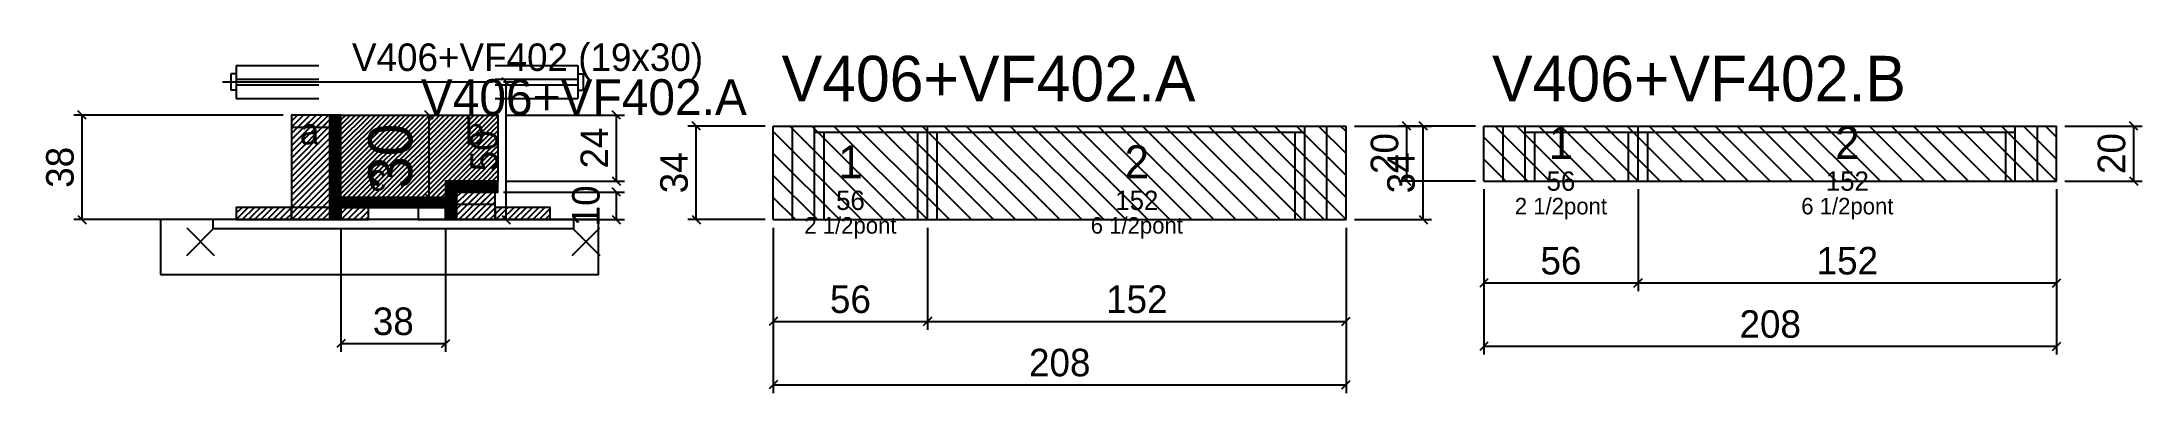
# Model space of a CAD drawing. Extents: x -69 to 694, y -97 to 31.
import ezdxf
from ezdxf.enums import TextEntityAlignment as Align

# ---------------------------------------------------------------- set-up
doc = ezdxf.new("R2010")
doc.units = 0
for name, color, linetype in [('5', 5, 'Continuous'), ('barrote', 126, 'Continuous'), ('CONCRETO', 251, 'Continuous'), ('COTA', 241, 'Continuous'), ('Cota Seção (2x)', 241, 'Continuous'), ('detalhes', 7, 'Continuous'), ('Hachura', 251, 'Continuous'), ('Madeira', 126, 'Continuous'), ('NOMENCLATURA', 7, 'Continuous'), ('Painéis', 200, 'Continuous'), ('presilha', 224, 'Continuous'), ('Reaproveitamento', 30, 'Continuous'), ('SARR_2.2x7', 40, 'Continuous'), ('SARR_3.5x7', 81, 'Continuous'), ('SCO-___-LAJ', 224, 'Continuous'), ('TENSOR', 224, 'Continuous'), ('texto', 7, 'Continuous'), ('Texto Seção', 7, 'Continuous')]:
    doc.layers.add(name, color=color, linetype=linetype)
doc.dimstyles.new('PAINEL', dxfattribs={"dimtxt": 10, "dimasz": 3, "dimexe": 3, "dimexo": 3, "dimgap": 3, "dimtad": 1, "dimblk": 'OBLIQUE', "dimblk1": 'OBLIQUE', "dimcen": 2.5, "dimclrd": 4, "dimclre": 4, "dimclrt": 240, "dimazin": 3, "dimtfac": 1, "dimtmove": 0, "dimatfit": 3})
doc.dimstyles.new('SECAO2X', dxfattribs={"dimtxt": 16, "dimasz": 3, "dimexe": 3, "dimexo": 3, "dimgap": 3, "dimtad": 1, "dimblk": 'OBLIQUE', "dimblk1": 'OBLIQUE', "dimcen": 2.5, "dimclrd": 4, "dimclre": 4, "dimclrt": 240, "dimazin": 3, "dimtfac": 1, "dimtmove": 0, "dimatfit": 3})

# ---------------------------------------------------------------- blocks, each defined once
blk = doc.blocks.new('_OBLIQUE')
at = {"color": 0, "linetype": 'BYBLOCK'}
blk.add_line((-0.5, -0.5), (0.5, 0.5), dxfattribs=at)

msp = doc.modelspace()

# ---------------------------------------------------------------- hatches: boundary and pattern name
at = {"layer": 'COTA'}
h = msp.add_hatch(dxfattribs=at)
h.set_pattern_fill('ANSI31', scale=0.4)
h.paths.add_polyline_path([(40, -26), (40, 4), (97, 4), (97, -20), (78, -20), (78, -26)])
at = {"layer": 'Hachura'}
h = msp.add_hatch(dxfattribs=at)
h.set_pattern_fill('ANSI31', scale=0.5)
h.paths.add_polyline_path([(22, -34), (36, -34), (36, 4), (22, 4)])
h = msp.add_hatch(dxfattribs=at)
h.set_pattern_fill('ANSI31', scale=0.5)
h.paths.add_polyline_path([(22, -0.4), (36, -0.4), (36, 4), (22, 4)])
h = msp.add_hatch(dxfattribs=at)
h.set_pattern_fill('SOLID')
h.paths.add_polyline_path([(36, -34), (40, -34), (40, 4), (36, 4)])
h = msp.add_hatch(dxfattribs=at)
h.set_pattern_fill('SOLID')
h.paths.add_polyline_path([(78, -24), (97, -24), (97, -20), (78, -20)])
h = msp.add_hatch(dxfattribs=at)
h.set_pattern_fill('ANSI31', scale=0.5)
h.paths.add_polyline_path([(2, -34), (22, -34), (22, -29.6), (2, -29.6)])
h = msp.add_hatch(dxfattribs=at)
h.set_pattern_fill('SOLID')
h.paths.add_polyline_path([(40, -29.6), (78, -29.6), (78, -26), (40, -26)])
h = msp.add_hatch(dxfattribs=at)
h.set_pattern_fill('ANSI31', scale=0.5)
h.paths.add_polyline_path([(40, -34), (50, -34), (50, -29.6), (40, -29.6)])
h = msp.add_hatch(dxfattribs=at)
h.set_pattern_fill('SOLID')
h.paths.add_polyline_path([(78, -34), (82, -34), (82, -24), (78, -24)])
h = msp.add_hatch(dxfattribs=at)
h.set_pattern_fill('ANSI31', scale=0.5)
h.paths.add_polyline_path([(82, -34), (96, -34), (96, -24), (82, -24)])
h = msp.add_hatch(dxfattribs=at)
h.set_pattern_fill('ANSI31', scale=0.5)
h.paths.add_polyline_path([(82, -28.4), (96, -28.4), (96, -24), (82, -24)])
h = msp.add_hatch(dxfattribs=at)
h.set_pattern_fill('ANSI31', scale=0.5)
h.paths.add_polyline_path([(96, -34), (116, -34), (116, -29.6), (96, -29.6)])

# ---------------------------------------------------------------- linework, layer by layer
for p, q in [((0, 19), (0, 13)), ((2, 19), (0, 19)), ((2, 22), (32, 22)), ((2, 22), (2, 10)), ((2, 17), (32, 17)), ((96, 22), (126, 22)), ((96, 17), (126, 17)), ((126, 22), (126, 10)), ((126, 19), (128, 19)), ((128, 19), (128, 13)), ((2, 13), (0, 13)), ((2, 15), (32, 15)), ((2, 10), (32, 10)), ((96, 15), (126, 15)), ((96, 10), (126, 10)), ((126, 13), (128, 13))]:
    msp.add_line(p, q)
at = {"layer": 'barrote'}
msp.add_lwpolyline([(-25.5, -54), (133.5, -54), (133.5, -34), (-25.5, -34)], close=True, dxfattribs=at)
at = {"layer": 'CONCRETO'}
msp.add_lwpolyline([(40, -26), (40, 4), (97, 4), (97, -20), (78, -20), (78, -26)], close=True, dxfattribs=at)
at = {"layer": 'Madeira'}
for points in [[(22, -34), (36, -34), (36, 4), (22, 4)], [(22, -0.4), (36, -0.4), (36, 4), (22, 4)], [(2, -34), (22, -34), (22, -29.6), (2, -29.6)], [(22, -34), (36, -34), (36, -29.6), (22, -29.6)], [(40, -34), (50, -34), (50, -29.6), (40, -29.6)], [(68, -34), (78, -34), (78, -29.6), (68, -29.6)], [(82, -34), (96, -34), (96, -24), (82, -24)], [(82, -28.4), (96, -28.4), (96, -24), (82, -24)], [(96, -34), (116, -34), (116, -29.6), (96, -29.6)]]:
    msp.add_lwpolyline(points, close=True, dxfattribs=at)
at = {"layer": 'Painéis'}
for p, q in [((197, 0), (253, 0)), ((197, -34), (197, 0)), ((253, -34), (253, 0)), ((253, -34), (253, 0)), ((253, 0), (405, 0)), ((253, -34), (253, 0)), ((405, -34), (405, 0)), ((455, 0), (511, 0)), ((455, -20), (455, 0)), ((511, -20), (511, 0)), ((511, -20), (511, 0)), ((511, 0), (663, 0)), ((511, -20), (511, 0)), ((663, -20), (663, 0)), ((455, -20), (511, -20)), ((511, -20), (663, -20)), ((197, -34), (253, -34)), ((253, -34), (405, -34))]:
    msp.add_line(p, q, dxfattribs=at)
for points in [[(36, -34), (40, -34), (40, 4), (36, 4)], [(78, -24), (97, -24), (97, -20), (78, -20)], [(40, -29.6), (78, -29.6), (78, -26), (40, -26)], [(78, -34), (82, -34), (82, -24), (78, -24)]]:
    msp.add_lwpolyline(points, close=True, dxfattribs=at)
at = {"layer": 'presilha'}
for p, q in [((-16, -47), (-6, -37)), ((-16, -37), (-6, -47)), ((124, -47), (134, -37)), ((124, -37), (134, -47))]:
    msp.add_line(p, q, dxfattribs=at)
at = {"layer": 'Reaproveitamento', "color": 30}
for p, q in [((237, -34), (203, 0)), ((245, -34), (211, 0)), ((253, -34), (219, 0)), ((253, -26), (227, 0)), ((253, -18), (235, 0)), ((253, -10), (243, 0)), ((253, -2), (251, 0)), ((293, -34), (259, 0)), ((301, -34), (267, 0)), ((309, -34), (275, 0)), ((317, -34), (283, 0)), ((325, -34), (291, 0)), ((333, -34), (299, 0)), ((341, -34), (307, 0)), ((349, -34), (315, 0)), ((357, -34), (323, 0)), ((365, -34), (331, 0)), ((373, -34), (339, 0)), ((381, -34), (347, 0)), ((389, -34), (355, 0)), ((397, -34), (363, 0)), ((405, -34), (371, 0)), ((405, -26), (379, 0)), ((405, -18), (387, 0)), ((405, -10), (395, 0)), ((405, -2), (403, 0)), ((479, -20), (459, 0)), ((487, -20), (467, 0)), ((495, -20), (475, 0)), ((503, -20), (483, 0)), ((511, -20), (491, 0)), ((511, -12), (499, 0)), ((511, -4), (507, 0)), ((535, -20), (515, 0)), ((543, -20), (523, 0)), ((551, -20), (531, 0)), ((559, -20), (539, 0)), ((567, -20), (547, 0)), ((575, -20), (555, 0)), ((583, -20), (563, 0)), ((591, -20), (571, 0)), ((599, -20), (579, 0)), ((607, -20), (587, 0)), ((615, -20), (595, 0)), ((623, -20), (603, 0)), ((631, -20), (611, 0)), ((639, -20), (619, 0)), ((647, -20), (627, 0)), ((655, -20), (635, 0)), ((663, -20), (643, 0)), ((663, -12), (651, 0)), ((663, -4), (659, 0)), ((229, -34), (197, -2)), ((285, -34), (253, -2)), ((471, -20), (455, -4)), ((527, -20), (511, -4)), ((221, -34), (197, -10)), ((277, -34), (253, -10)), ((463, -20), (455, -12)), ((519, -20), (511, -12)), ((213, -34), (197, -18)), ((269, -34), (253, -18)), ((455, -20), (455, -20)), ((511, -20), (511, -20)), ((205, -34), (197, -26)), ((261, -34), (253, -26)), ((197, -34), (197, -34)), ((253, -34), (253, -34))]:
    msp.add_line(p, q, dxfattribs=at)
at = {"layer": 'SARR_2.2x7'}
for p, q in [((204, -34), (204, 0)), ((398, -34), (398, 0)), ((462, -20), (462, 0)), ((656, -20), (656, 0)), ((212, -2.2), (253, -2.2)), ((253, -2.2), (390, -2.2)), ((470, -2.2), (511, -2.2)), ((511, -2.2), (648, -2.2))]:
    msp.add_line(p, q, dxfattribs=at)
at = {"layer": 'SARR_3.5x7'}
for p, q in [((212, -34), (212, 0)), ((253, -34), (253, 0)), ((253, -34), (253, 0)), ((390, -34), (390, 0)), ((470, -20), (470, 0)), ((511, -20), (511, 0)), ((511, -20), (511, 0)), ((648, -20), (648, 0)), ((215.5, -34), (215.5, -2.2)), ((249.5, -34), (249.5, -2.2)), ((256.5, -34), (256.5, -2.2)), ((386.5, -34), (386.5, -2.2)), ((473.5, -20), (473.5, -2.2)), ((507.5, -20), (507.5, -2.2)), ((514.5, -20), (514.5, -2.2)), ((644.5, -20), (644.5, -2.2)), ((470, -20), (473.5, -20)), ((507.5, -20), (511, -20)), ((511, -20), (514.5, -20)), ((644.5, -20), (648, -20)), ((212, -34), (215.5, -34)), ((249.5, -34), (253, -34)), ((253, -34), (256.5, -34)), ((386.5, -34), (390, -34))]:
    msp.add_line(p, q, dxfattribs=at)
at = {"layer": 'SCO-___-LAJ'}
msp.add_lwpolyline([(-6.5, -37.2), (124.5, -37.2), (124.5, -34), (-6.5, -34)], close=True, dxfattribs=at)
at = {"layer": 'TENSOR'}
msp.add_line((-3, 16), (95, 16), dxfattribs=at)

# ---------------------------------------------------------------- texts
at = {"layer": '5'}
for s, height, p in [('1', 12, (483, -6)), ('2', 12, (587, -6)), ('1', 12, (225, -13)), ('2', 12, (329, -13)), ('56', 7, (483, -20)), ('152', 7, (587, -20)), ('56', 7, (225, -27)), ('152', 7, (329, -27))]:
    msp.add_text(s, height=height, dxfattribs=at).set_placement(p, align=Align.MIDDLE_CENTER)
at = {"layer": 'detalhes'}
for s, p in [('a', (25, -6.7)), ('b', (85, -6.7)), ('c', (50, -23.5))]:
    msp.add_text(s, height=9.6, dxfattribs=at).set_placement(p)
at = {"layer": 'NOMENCLATURA'}
for s, p in [('V406+VF402.A', (200, 9)), ('V406+VF402.B', (458, 9))]:
    msp.add_text(s, height=16.5, dxfattribs=at).set_placement(p)
at = {"layer": 'texto', "char_height": 6, "attachment_point": 5}
for s, insert in [('2 1/2pont', (483, -30)), ('6 1/2pont', (587, -30)), ('2 1/2pont', (225, -37)), ('6 1/2pont', (329, -37))]:
    msp.add_mtext(s, dxfattribs=dict(at, insert=insert))
at = {"layer": 'Texto Seção'}
for s, height, p in [('V406+VF402 (19x30)', 10, (44, 20)), ('V406+VF402.A', 13, (69, 4))]:
    msp.add_text(s, height=height, dxfattribs=at).set_placement(p)

# ---------------------------------------------------------------- dimensions: what is measured, and where the dimension line sits
at = {"layer": 'COTA'}
for base, p1, p2 in [((100, -34), (96, -34), (96, 16)), ((-54, -34), (2, -34), (22, 4)), ((140, -20), (97, -20), (97, 4)), ((169, -34), (197, -34), (197, 0)), ((433, -34), (405, -34), (405, 0)), ((427, -20), (455, -20), (455, 0)), ((691, -20), (663, -20), (663, 0)), ((140, -34), (96, -34), (96, -24))]:
    msp.add_linear_dim(base=base, p1=p1, p2=p2, angle=90, dimstyle='PAINEL', dxfattribs=at).render()
for base, p1, p2 in [((455, -57), (455, -20), (511, -20)), ((455, -80), (455, -20), (663, -20)), ((511, -57), (511, -20), (663, -20)), ((40, -79), (40, -34), (78, -34)), ((197, -71), (197, -34), (253, -34)), ((197, -94), (197, -34), (405, -34)), ((253, -71), (253, -34), (405, -34))]:
    msp.add_linear_dim(base=base, p1=p1, p2=p2, dimstyle='PAINEL', dxfattribs=at).render()
at = {"layer": 'Cota Seção (2x)'}
msp.add_linear_dim(base=(72, -26), p1=(40, -26), p2=(40, 4), angle=90, dimstyle='SECAO2X', dxfattribs=at).render()

doc.saveas('drawing.dxf')
